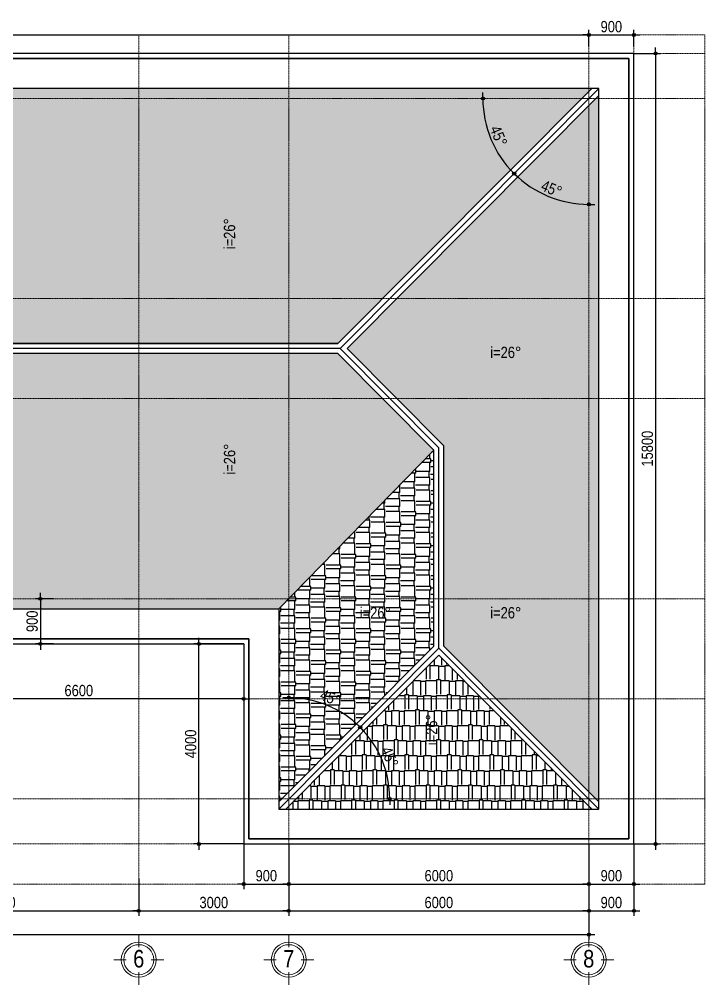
# Model space of a CAD drawing. Extents: x -79995 to 347433, y -157641 to 104789.
# Drawn here: x 8508 to 22215, y 85495 to 104789 of the extents above; entities that cross this region are included whole.
import ezdxf
from ezdxf.enums import TextEntityAlignment as Align

# ---------------------------------------------------------------- set-up
doc = ezdxf.new("R2010")
doc.units = 0
doc.linetypes.add('ACAD_ISO10W100', pattern=[18, 12, -3, 0, -3])
doc.layers.get('0').update_dxf_attribs({"color": 255, "linetype": 'CONTINUOUS'})
doc.layers.get('DEFPOINTS').update_dxf_attribs({"linetype": 'CONTINUOUS'})
for name, color, linetype in [('009', 251, 'CONTINUOUS'), ('DIM', 1, 'CONTINUOUS'), ('HATCHNGOI', 22, 'CONTINUOUS'), ('TAGS', 60, 'CONTINUOUS'), ('TEXT', 7, 'CONTINUOUS'), ('TUONG', 131, 'CONTINUOUS')]:
    doc.layers.add(name, color=color, linetype=linetype)
for name, color, linetype, lineweight in [('NET-THAY', 2, 'CONTINUOUS', 13), ('TEN TRUC', 3, 'CONTINUOUS', 18), ('TRUC', 24, 'CONTINUOUS', 0)]:
    doc.layers.add(name, color=color, linetype=linetype, lineweight=lineweight)
doc.styles.add('HEL-CONDENSE', font='')
doc.styles.add('HELVECONDENSE', font='')
doc.styles.get("Standard").update_dxf_attribs({"font": '', "height": 25})
doc.styles.add('VNI-HELVE-CONDENSEN', font='')
doc.styles.get('HEL-CONDENSE').set_extended_font_data('VNI-Helve-Condense')
doc.styles.get('HELVECONDENSE').set_extended_font_data('VNI-Helve-Condense')
doc.styles.get('Standard').set_extended_font_data('VNI-Helve-Condense')
doc.styles.get('VNI-HELVE-CONDENSEN').set_extended_font_data('VNI-Helve-Condense')
doc.dimstyles.new('D100', dxfattribs={"dimtxt": 225, "dimasz": 1.2, "dimexe": 100, "dimexo": 0, "dimgap": 50, "dimtad": 1, "dimdec": 0, "dimzin": 13, "dimdsep": 46, "dimtxsty": 'HEL-CONDENSE', "dimblk": 'D50', "dimcen": 0, "dimclrd": 1, "dimclre": 1, "dimclrt": 7, "dimadec": 0, "dimazin": 0, "dimtfac": 1, "dimtdec": 0, "dimtmove": 0, "dimatfit": 3, "dimldrblk": 'D50', "dimfxl": 1, "dimtolj": 1, "dimtzin": 13, "dimarcsym": 0})
doc.dimstyles.get("Standard").update_dxf_attribs({"dimtxt": 0.18, "dimasz": 0.18, "dimexe": 0.18, "dimexo": 0.0625, "dimgap": 0.09, "dimtad": 0, "dimtih": 1, "dimtoh": 1, "dimdec": 4, "dimzin": 0, "dimdsep": 46, "dimtxsty": 'Standard', "dimcen": 0.09, "dimadec": 0, "dimazin": 0, "dimtfac": 1, "dimtdec": 4, "dimtofl": 0, "dimtmove": 0, "dimatfit": 3, "dimfxl": 1, "dimtolj": 1, "dimtzin": 0, "dimarcsym": 0})
pattern_1 = [(180, (-1056383.75, 357066.5), (-637.5, -300), [150, -125, 175, -75, 225, -100]), (180, (-1056533.75, 357054), (-637.5, -300), [125, -475, 100, -150]), (180, (-1056833.75, 357085.24), (-637.5, -300), [75, -775]), (270, (-1056383.75, 357066.5), (212.5, -300), [287.5, -912.5]), (270, (-1056533.75, 357066.5), (212.5, -300), [281.25, -918.75]), (270, (-1056658.75, 357066.5), (212.5, -300), [262.5, -937.5]), (270, (-1056833.75, 357085.24), (212.5, -300), [287.5, -912.5]), (270, (-1056908.75, 357085.24), (212.5, -300), [287.5, -912.5]), (270, (-1057133.75, 357066.5), (212.5, -300), [275, -925])]
pattern_2 = [(90, (-1056383.75, 357066.5), (-300, 637.5), [150, -125, 175, -75, 225, -100]), (90, (-1056396.25, 357216.5), (-300, 637.5), [125, -475, 100, -150]), (90, (-1056365, 357516.5), (-300, 637.5), [75, -775]), (180, (-1056383.75, 357066.5), (-300, -212.5), [287.5, -912.5]), (180, (-1056383.75, 357216.5), (-300, -212.5), [281.25, -918.75]), (180, (-1056383.75, 357341.5), (-300, -212.5), [262.5, -937.5]), (180, (-1056365, 357516.5), (-300, -212.5), [287.5, -912.5]), (180, (-1056365, 357591.5), (-300, -212.5), [287.5, -912.5]), (180, (-1056383.75, 357816.5), (-300, -212.5), [275, -925])]

# ---------------------------------------------------------------- blocks, each defined once
blk = doc.blocks.new('D50')
at = {"layer": 'DIM'}
blk.add_hatch(color=256, dxfattribs=at).paths.add_polyline_path([(25, 0, 1), (-25, 0, 1)])
blk.add_line((25, 0), (100, 0), dxfattribs=at)
blk.add_circle((0, 0), 25, dxfattribs=at)
blk = doc.blocks.new('*D382')
at = {"layer": 'DEFPOINTS', "color": 0, "transparency": 16777216}
for p in [(5398, 87616), (10898, 87616), (10898, 86971)]:
    blk.add_point(p, dxfattribs=at)
at = {"layer": 'DIM', "color": 1, "lineweight": -2, "transparency": 16777216}
for p, q in [((5398, 87616), (5398, 86871)), ((10898, 87616), (10898, 86871)), ((5400, 86971), (10897, 86971))]:
    blk.add_line(p, q, dxfattribs=at)
at = {"layer": 'DIM', "color": 1, "lineweight": -2, "transparency": 16777216, "xscale": 1.199999999999999, "yscale": 1.199999999999999, "zscale": 1.199999999999999, "rotation": 180}
blk.add_blockref('D50', (5398, 86971), dxfattribs=at)
at = {"layer": 'DIM', "color": 1, "lineweight": -2, "transparency": 16777216, "xscale": 1.199999999999999, "yscale": 1.199999999999999, "zscale": 1.199999999999999}
blk.add_blockref('D50', (10898, 86971), dxfattribs=at)
at = {"layer": 'DIM', "color": 7, "transparency": 16777216, "insert": (8148, 87136), "char_height": 225, "attachment_point": 5, "style": 'HEL-CONDENSE'}
blk.add_mtext('\\A1;5500', dxfattribs=at)
blk = doc.blocks.new('*D383')
at = {"layer": 'DEFPOINTS', "color": 0, "transparency": 16777216}
for p in [(10898, 87616), (13898, 87616), (13898, 86971)]:
    blk.add_point(p, dxfattribs=at)
at = {"layer": 'DIM', "color": 1, "lineweight": -2, "transparency": 16777216}
for p, q in [((10898, 87616), (10898, 86871)), ((13898, 87616), (13898, 86871)), ((10900, 86971), (13897, 86971))]:
    blk.add_line(p, q, dxfattribs=at)
at = {"layer": 'DIM', "color": 1, "lineweight": -2, "transparency": 16777216, "xscale": 1.199999999999999, "yscale": 1.199999999999999, "zscale": 1.199999999999999, "rotation": 180}
blk.add_blockref('D50', (10898, 86971), dxfattribs=at)
at = {"layer": 'DIM', "color": 1, "lineweight": -2, "transparency": 16777216, "xscale": 1.199999999999999, "yscale": 1.199999999999999, "zscale": 1.199999999999999}
blk.add_blockref('D50', (13898, 86971), dxfattribs=at)
at = {"layer": 'DIM', "color": 7, "transparency": 16777216, "insert": (12398, 87136), "char_height": 225, "attachment_point": 5, "style": 'HEL-CONDENSE'}
blk.add_mtext('\\A1;3000', dxfattribs=at)
blk = doc.blocks.new('*D384')
at = {"layer": 'DEFPOINTS', "color": 0, "transparency": 16777216}
for p in [(13898, 87616), (19898, 87616), (19898, 86971)]:
    blk.add_point(p, dxfattribs=at)
at = {"layer": 'DIM', "color": 1, "lineweight": -2, "transparency": 16777216}
for p, q in [((13898, 87616), (13898, 86871)), ((19898, 87616), (19898, 86871)), ((13900, 86971), (19897, 86971))]:
    blk.add_line(p, q, dxfattribs=at)
at = {"layer": 'DIM', "color": 1, "lineweight": -2, "transparency": 16777216, "xscale": 1.199999999999999, "yscale": 1.199999999999999, "zscale": 1.199999999999999, "rotation": 180}
blk.add_blockref('D50', (13898, 86971), dxfattribs=at)
at = {"layer": 'DIM', "color": 1, "lineweight": -2, "transparency": 16777216, "xscale": 1.199999999999999, "yscale": 1.199999999999999, "zscale": 1.199999999999999}
blk.add_blockref('D50', (19898, 86971), dxfattribs=at)
at = {"layer": 'DIM', "color": 7, "transparency": 16777216, "insert": (16898, 87136), "char_height": 225, "attachment_point": 5, "style": 'HEL-CONDENSE'}
blk.add_mtext('\\A1;6000', dxfattribs=at)
blk = doc.blocks.new('*D385')
at = {"layer": 'DEFPOINTS', "color": 0, "transparency": 16777216}
for p in [(-13102, 87616), (19898, 87616), (19898, 86495)]:
    blk.add_point(p, dxfattribs=at)
at = {"layer": 'DIM', "color": 1, "lineweight": -2, "transparency": 16777216}
for p, q in [((-13102, 87616), (-13102, 86395)), ((19898, 87616), (19898, 86395)), ((-13100, 86495), (19897, 86495))]:
    blk.add_line(p, q, dxfattribs=at)
at = {"layer": 'DIM', "color": 1, "lineweight": -2, "transparency": 16777216, "xscale": 1.199999999999999, "yscale": 1.199999999999999, "zscale": 1.199999999999999, "rotation": 180}
blk.add_blockref('D50', (-13102, 86495), dxfattribs=at)
at = {"layer": 'DIM', "color": 1, "lineweight": -2, "transparency": 16777216, "xscale": 1.199999999999999, "yscale": 1.199999999999999, "zscale": 1.199999999999999}
blk.add_blockref('D50', (19898, 86495), dxfattribs=at)
at = {"layer": 'DIM', "color": 7, "transparency": 16777216, "insert": (3398, 86660), "char_height": 225, "attachment_point": 5, "style": 'HEL-CONDENSE'}
blk.add_mtext('\\A1;33000', dxfattribs=at)
blk = doc.blocks.new('A$C206177D3')
at = {"layer": 'TEN TRUC', "ltscale": 1000}
for p, q in [((-37, 240), (-37, 490)), ((-287, -10), (-537, -10)), ((463, -10), (213, -10)), ((-37, -510), (-37, -260))]:
    blk.add_line(p, q, dxfattribs=at)
blk.add_circle((-37, -10), 350, dxfattribs=at)
at = {"layer": 'TEN TRUC', "color": 254, "ltscale": 1000}
blk.add_circle((-37, -10), 300, dxfattribs=at)
blk = doc.blocks.new('*D396')
at = {"layer": 'DEFPOINTS', "color": 0, "transparency": 16777216}
for p in [(19898, 87507), (20798, 87507), (20798, 86971)]:
    blk.add_point(p, dxfattribs=at)
at = {"layer": 'DIM', "color": 1, "lineweight": -2, "transparency": 16777216}
for p, q in [((19898, 87507), (19898, 86871)), ((20798, 87507), (20798, 86871)), ((19900, 86971), (20797, 86971))]:
    blk.add_line(p, q, dxfattribs=at)
at = {"layer": 'DIM', "color": 1, "lineweight": -2, "transparency": 16777216, "xscale": 1.199999999999999, "yscale": 1.199999999999999, "zscale": 1.199999999999999, "rotation": 180}
blk.add_blockref('D50', (19898, 86971), dxfattribs=at)
at = {"layer": 'DIM', "color": 1, "lineweight": -2, "transparency": 16777216, "xscale": 1.199999999999999, "yscale": 1.199999999999999, "zscale": 1.199999999999999}
blk.add_blockref('D50', (20798, 86971), dxfattribs=at)
at = {"layer": 'DIM', "color": 7, "transparency": 16777216, "insert": (20348, 87136), "char_height": 225, "attachment_point": 5, "style": 'HEL-CONDENSE'}
blk.add_mtext('\\A1;900', dxfattribs=at)
blk = doc.blocks.new('*D496')
at = {"layer": 'DEFPOINTS', "color": 0, "transparency": 16777216}
for p in [(20798, 104107), (20798, 88307), (21233, 88307)]:
    blk.add_point(p, dxfattribs=at)
at = {"layer": 'DIM', "color": 1, "lineweight": -2, "transparency": 16777216}
for p, q in [((20798, 104107), (21333, 104107)), ((21233, 104106), (21233, 88308)), ((20798, 88307), (21333, 88307))]:
    blk.add_line(p, q, dxfattribs=at)
at = {"layer": 'DIM', "color": 1, "lineweight": -2, "transparency": 16777216, "xscale": 1.199999999999999, "yscale": 1.199999999999999, "zscale": 1.199999999999999}
for p, rotation in [((21233, 104107), 90), ((21233, 88307), 270)]:
    blk.add_blockref('D50', p, dxfattribs=dict(at, rotation=rotation))
at = {"layer": 'DIM', "color": 7, "transparency": 16777216, "insert": (21068, 96207), "char_height": 225, "attachment_point": 5, "rotation": 90, "style": 'HEL-CONDENSE'}
blk.add_mtext('\\A1;15800', dxfattribs=at)
blk = doc.blocks.new('*D497')
at = {"layer": 'DEFPOINTS', "color": 0, "transparency": 16777216}
for p in [(19898, 104476), (-13102, 104242), (19898, 104242)]:
    blk.add_point(p, dxfattribs=at)
at = {"layer": 'DIM', "color": 1, "lineweight": -2, "transparency": 16777216}
for p, q in [((-13102, 104242), (-13102, 104576)), ((19898, 104242), (19898, 104576)), ((-13100, 104476), (19897, 104476))]:
    blk.add_line(p, q, dxfattribs=at)
at = {"layer": 'DIM', "color": 1, "lineweight": -2, "transparency": 16777216, "xscale": 1.199999999999999, "yscale": 1.199999999999999, "zscale": 1.199999999999999, "rotation": 180}
blk.add_blockref('D50', (-13102, 104476), dxfattribs=at)
at = {"layer": 'DIM', "color": 1, "lineweight": -2, "transparency": 16777216, "xscale": 1.199999999999999, "yscale": 1.199999999999999, "zscale": 1.199999999999999}
blk.add_blockref('D50', (19898, 104476), dxfattribs=at)
at = {"layer": 'DIM', "color": 7, "transparency": 16777216, "insert": (3398, 104641), "char_height": 225, "attachment_point": 5, "style": 'HEL-CONDENSE'}
blk.add_mtext('\\A1;33000', dxfattribs=at)
blk = doc.blocks.new('*D518')
at = {"layer": 'DEFPOINTS', "color": 0, "linetype": 'Continuous', "transparency": 16777216}
for p in [(20798, 104476), (19898, 104242), (20798, 104242)]:
    blk.add_point(p, dxfattribs=at)
at = {"layer": 'DIM', "color": 1, "linetype": 'Continuous', "lineweight": -2, "transparency": 16777216}
for p, q in [((19898, 104242), (19898, 104576)), ((20798, 104242), (20798, 104576)), ((19900, 104476), (20797, 104476))]:
    blk.add_line(p, q, dxfattribs=at)
at = {"layer": 'DIM', "color": 1, "linetype": 'Continuous', "lineweight": -2, "transparency": 16777216, "xscale": 1.199999999999999, "yscale": 1.199999999999999, "zscale": 1.199999999999999, "rotation": 180}
blk.add_blockref('D50', (19898, 104476), dxfattribs=at)
at = {"layer": 'DIM', "color": 1, "linetype": 'Continuous', "lineweight": -2, "transparency": 16777216, "xscale": 1.199999999999999, "yscale": 1.199999999999999, "zscale": 1.199999999999999}
blk.add_blockref('D50', (20798, 104476), dxfattribs=at)
at = {"layer": 'DIM', "color": 7, "linetype": 'Continuous', "transparency": 16777216, "insert": (20348, 104641), "char_height": 225, "attachment_point": 5, "style": 'HEL-CONDENSE'}
blk.add_mtext('\\A1;900', dxfattribs=at)
blk = doc.blocks.new('*D526')
at = {"layer": 'DEFPOINTS', "color": 0, "linetype": 'Continuous', "transparency": 16777216}
for p in [(12998, 88307), (13898, 88307), (13898, 87507)]:
    blk.add_point(p, dxfattribs=at)
at = {"layer": 'DIM', "color": 1, "linetype": 'Continuous', "lineweight": -2, "transparency": 16777216}
for p, q in [((12998, 88307), (12998, 87407)), ((13898, 88307), (13898, 87407)), ((13000, 87507), (13897, 87507))]:
    blk.add_line(p, q, dxfattribs=at)
at = {"layer": 'DIM', "color": 1, "linetype": 'Continuous', "lineweight": -2, "transparency": 16777216, "xscale": 1.199999999999999, "yscale": 1.199999999999999, "zscale": 1.199999999999999, "rotation": 180}
blk.add_blockref('D50', (12998, 87507), dxfattribs=at)
at = {"layer": 'DIM', "color": 1, "linetype": 'Continuous', "lineweight": -2, "transparency": 16777216, "xscale": 1.199999999999999, "yscale": 1.199999999999999, "zscale": 1.199999999999999}
blk.add_blockref('D50', (13898, 87507), dxfattribs=at)
at = {"layer": 'DIM', "color": 7, "linetype": 'Continuous', "transparency": 16777216, "insert": (13448, 87672), "char_height": 225, "attachment_point": 5, "style": 'HEL-CONDENSE'}
blk.add_mtext('\\A1;900', dxfattribs=at)
blk = doc.blocks.new('*D527')
at = {"layer": 'DEFPOINTS', "color": 0, "linetype": 'Continuous', "transparency": 16777216}
for p in [(13898, 88307), (19898, 88307), (19898, 87507)]:
    blk.add_point(p, dxfattribs=at)
at = {"layer": 'DIM', "color": 1, "linetype": 'Continuous', "lineweight": -2, "transparency": 16777216}
for p, q in [((13898, 88307), (13898, 87407)), ((19898, 88307), (19898, 87407)), ((13900, 87507), (19897, 87507))]:
    blk.add_line(p, q, dxfattribs=at)
at = {"layer": 'DIM', "color": 1, "linetype": 'Continuous', "lineweight": -2, "transparency": 16777216, "xscale": 1.199999999999999, "yscale": 1.199999999999999, "zscale": 1.199999999999999, "rotation": 180}
blk.add_blockref('D50', (13898, 87507), dxfattribs=at)
at = {"layer": 'DIM', "color": 1, "linetype": 'Continuous', "lineweight": -2, "transparency": 16777216, "xscale": 1.199999999999999, "yscale": 1.199999999999999, "zscale": 1.199999999999999}
blk.add_blockref('D50', (19898, 87507), dxfattribs=at)
at = {"layer": 'DIM', "color": 7, "linetype": 'Continuous', "transparency": 16777216, "insert": (16898, 87672), "char_height": 225, "attachment_point": 5, "style": 'HEL-CONDENSE'}
blk.add_mtext('\\A1;6000', dxfattribs=at)
blk = doc.blocks.new('*D528')
at = {"layer": 'DEFPOINTS', "color": 0, "linetype": 'Continuous', "transparency": 16777216}
for p in [(19898, 88307), (20798, 88307), (20798, 87507)]:
    blk.add_point(p, dxfattribs=at)
at = {"layer": 'DIM', "color": 1, "linetype": 'Continuous', "lineweight": -2, "transparency": 16777216}
for p, q in [((19898, 88307), (19898, 87407)), ((20798, 88307), (20798, 87407)), ((19900, 87507), (20797, 87507))]:
    blk.add_line(p, q, dxfattribs=at)
at = {"layer": 'DIM', "color": 1, "linetype": 'Continuous', "lineweight": -2, "transparency": 16777216, "xscale": 1.199999999999999, "yscale": 1.199999999999999, "zscale": 1.199999999999999, "rotation": 180}
blk.add_blockref('D50', (19898, 87507), dxfattribs=at)
at = {"layer": 'DIM', "color": 1, "linetype": 'Continuous', "lineweight": -2, "transparency": 16777216, "xscale": 1.199999999999999, "yscale": 1.199999999999999, "zscale": 1.199999999999999}
blk.add_blockref('D50', (20798, 87507), dxfattribs=at)
at = {"layer": 'DIM', "color": 7, "linetype": 'Continuous', "transparency": 16777216, "insert": (20348, 87672), "char_height": 225, "attachment_point": 5, "style": 'HEL-CONDENSE'}
blk.add_mtext('\\A1;900', dxfattribs=at)
blk = doc.blocks.new('*D529')
at = {"layer": 'DEFPOINTS', "color": 0, "linetype": 'Continuous', "transparency": 16777216}
for p in [(9193, 93207), (8931, 92307), (9193, 92307)]:
    blk.add_point(p, dxfattribs=at)
at = {"layer": 'DIM', "color": 1, "linetype": 'Continuous', "lineweight": -2, "transparency": 16777216}
for p, q in [((9193, 93207), (8831, 93207)), ((8931, 93206), (8931, 92308)), ((9193, 92307), (8831, 92307))]:
    blk.add_line(p, q, dxfattribs=at)
at = {"layer": 'DIM', "color": 1, "linetype": 'Continuous', "lineweight": -2, "transparency": 16777216, "xscale": 1.199999999999999, "yscale": 1.199999999999999, "zscale": 1.199999999999999}
for p, rotation in [((8931, 93207), 90), ((8931, 92307), 270)]:
    blk.add_blockref('D50', p, dxfattribs=dict(at, rotation=rotation))
at = {"layer": 'DIM', "color": 7, "linetype": 'Continuous', "transparency": 16777216, "insert": (8766, 92757), "char_height": 225, "attachment_point": 5, "rotation": 90, "style": 'HEL-CONDENSE'}
blk.add_mtext('\\A1;900', dxfattribs=at)
blk = doc.blocks.new('*D531')
at = {"layer": 'DEFPOINTS', "color": 0, "linetype": 'Continuous', "transparency": 16777216}
for p in [(19898, 104476), (20097, 103407), (18843, 101372), (14923, 98207), (19898, 87507)]:
    blk.add_point(p, dxfattribs=at)
at = {"layer": 'DIM', "color": 1, "linetype": 'Continuous', "lineweight": -2, "transparency": 16777216}
blk.add_arc((19898, 103207), 2117, 225.1726, 269.9675, dxfattribs=at)
at = {"layer": 'DIM', "color": 1, "linetype": 'Continuous', "lineweight": -2, "transparency": 16777216, "xscale": 1.199999999999999, "yscale": 1.199999999999999, "zscale": 1.199999999999999}
for p, rotation in [((18405, 101706), 135.1563227989281), ((19898, 101090), 359.9837644024003)]:
    blk.add_blockref('D50', p, dxfattribs=dict(at, rotation=rotation))
at = {"layer": 'DIM', "color": 7, "linetype": 'Continuous', "transparency": 16777216, "insert": (19153, 101402), "char_height": 225, "attachment_point": 5, "rotation": 337.57, "style": 'HEL-CONDENSE'}
blk.add_mtext('\\A1;45°', dxfattribs=at)
blk = doc.blocks.new('*D532')
at = {"layer": 'DEFPOINTS', "color": 0, "linetype": 'Continuous', "transparency": 16777216}
for p in [(20097, 103407), (-15556, 103207), (22215, 103207), (17851, 102657), (14923, 98207)]:
    blk.add_point(p, dxfattribs=at)
at = {"layer": 'DIM', "color": 1, "linetype": 'Continuous', "lineweight": -2, "transparency": 16777216}
blk.add_arc((19898, 103207), 2120, 180.0324, 225.1077, dxfattribs=at)
at = {"layer": 'DIM', "color": 1, "linetype": 'Continuous', "lineweight": -2, "transparency": 16777216, "xscale": 1.199999999999999, "yscale": 1.199999999999999, "zscale": 1.199999999999999}
for p, rotation in [((17779, 103207), 90.01621730509545), ((18403, 101704), 315.1238698962329)]:
    blk.add_blockref('D50', p, dxfattribs=dict(at, rotation=rotation))
at = {"layer": 'DIM', "color": 7, "linetype": 'Continuous', "transparency": 16777216, "insert": (18093, 102457), "char_height": 225, "attachment_point": 5, "rotation": 292.57, "style": 'HEL-CONDENSE'}
blk.add_mtext('\\A1;45°', dxfattribs=at)
blk = doc.blocks.new('*D533')
at = {"layer": 'DEFPOINTS', "color": 0, "linetype": 'Continuous', "transparency": 16777216}
for p in [(-13301, 103407), (-15556, 103207), (22215, 103207), (-11256, 102138), (-8126, 98207)]:
    blk.add_point(p, dxfattribs=at)
at = {"layer": 'DIM', "color": 1, "linetype": 'Continuous', "lineweight": -2, "transparency": 16777216}
blk.add_arc((-13102, 103207), 2133, 314.8922, 359.9678, dxfattribs=at)
at = {"layer": 'DIM', "color": 1, "linetype": 'Continuous', "lineweight": -2, "transparency": 16777216, "xscale": 1.199999999999999, "yscale": 1.199999999999999, "zscale": 1.199999999999999}
for p, rotation in [((-10969, 103207), 89.98388093189483), ((-11597, 101695), 224.8760318667781)]:
    blk.add_blockref('D50', p, dxfattribs=dict(at, rotation=rotation))
at = {"layer": 'DIM', "color": 7, "linetype": 'Continuous', "transparency": 16777216, "insert": (-11284, 102452), "char_height": 225, "attachment_point": 5, "rotation": 67.43, "style": 'HEL-CONDENSE'}
blk.add_mtext('\\A1;45°', dxfattribs=at)
blk = doc.blocks.new('*D535')
at = {"layer": 'DEFPOINTS', "color": 0, "linetype": 'Continuous', "transparency": 16777216}
for p in [(-10102, 92222), (-8527, 90033), (-15556, 89207), (22215, 89207), (-6902, 89006)]:
    blk.add_point(p, dxfattribs=at)
at = {"layer": 'DIM', "color": 1, "linetype": 'Continuous', "lineweight": -2, "transparency": 16777216}
blk.add_arc((-7102, 89207), 1648, 134.9016, 179.9583, dxfattribs=at)
at = {"layer": 'DIM', "color": 1, "linetype": 'Continuous', "lineweight": -2, "transparency": 16777216, "xscale": 1.199999999999999, "yscale": 1.199999999999999, "zscale": 1.199999999999999}
for p, rotation in [((-8264, 90375), 44.88077642419574), ((-8749, 89207), 269.9791363744756)]:
    blk.add_blockref('D50', p, dxfattribs=dict(at, rotation=rotation))
at = {"layer": 'DIM', "color": 7, "linetype": 'Continuous', "transparency": 16777216, "insert": (-8775, 89903), "char_height": 225, "attachment_point": 5, "rotation": 67.43, "style": 'HEL-CONDENSE'}
blk.add_mtext('\\A1;45°', dxfattribs=at)
blk = doc.blocks.new('*D537')
at = {"layer": 'DEFPOINTS', "color": 0, "linetype": 'Continuous', "transparency": 16777216}
for p in [(16898, 92222), (15848, 89731), (-15556, 89207), (22215, 89207), (13698, 89006)]:
    blk.add_point(p, dxfattribs=at)
at = {"layer": 'DIM', "color": 1, "linetype": 'Continuous', "lineweight": -2, "transparency": 16777216}
blk.add_arc((13898, 89207), 2019, 0.0341, 45.106, dxfattribs=at)
at = {"layer": 'DIM', "color": 1, "linetype": 'Continuous', "lineweight": -2, "transparency": 16777216, "xscale": 1.199999999999999, "yscale": 1.199999999999999, "zscale": 1.199999999999999}
for p, rotation in [((15323, 90638), 135.123061944268), ((15918, 89207), 270.0170252570587)]:
    blk.add_blockref('D50', p, dxfattribs=dict(at, rotation=rotation))
at = {"layer": 'DIM', "color": 7, "linetype": 'Continuous', "transparency": 16777216, "insert": (15915, 90045), "char_height": 225, "attachment_point": 5, "rotation": 292.57, "style": 'HEL-CONDENSE'}
blk.add_mtext('\\A1;45°', dxfattribs=at)
blk = doc.blocks.new('*D538')
at = {"layer": 'DEFPOINTS', "color": 0, "linetype": 'Continuous', "transparency": 16777216}
for p in [(13898, 104476), (16898, 92222), (14907, 90960), (13698, 89006), (13898, 87507)]:
    blk.add_point(p, dxfattribs=at)
at = {"layer": 'DIM', "color": 1, "linetype": 'Continuous', "lineweight": -2, "transparency": 16777216}
blk.add_arc((13898, 89207), 2023, 45.1741, 89.966, dxfattribs=at)
at = {"layer": 'DIM', "color": 1, "linetype": 'Continuous', "lineweight": -2, "transparency": 16777216, "xscale": 1.199999999999999, "yscale": 1.199999999999999, "zscale": 1.199999999999999}
for p, rotation in [((13898, 91230), 179.9830050279103), ((15325, 90641), 315.1570821734164)]:
    blk.add_blockref('D50', p, dxfattribs=dict(at, rotation=rotation))
at = {"layer": 'DIM', "color": 7, "linetype": 'Continuous', "transparency": 16777216, "insert": (14733, 91229), "char_height": 225, "attachment_point": 5, "rotation": 337.57, "style": 'HEL-CONDENSE'}
blk.add_mtext('\\A1;45°', dxfattribs=at)
blk = doc.blocks.new('*D598')
at = {"layer": '009', "color": 1, "lineweight": -2, "transparency": 16777216}
for p, q in [((6398, 92307), (6398, 91107)), ((12998, 92307), (12998, 91107)), ((12997, 91207), (6400, 91207))]:
    blk.add_line(p, q, dxfattribs=at)
at = {"layer": 'DEFPOINTS', "color": 0, "transparency": 16777216}
for p in [(6398, 92307), (12998, 92307), (6398, 91207)]:
    blk.add_point(p, dxfattribs=at)
at = {"layer": '009', "color": 1, "lineweight": -2, "transparency": 16777216, "xscale": 1.199999999999999, "yscale": 1.199999999999999, "zscale": 1.199999999999999, "rotation": 180}
blk.add_blockref('D50', (6398, 91207), dxfattribs=at)
at = {"layer": '009', "color": 1, "lineweight": -2, "transparency": 16777216, "xscale": 1.199999999999999, "yscale": 1.199999999999999, "zscale": 1.199999999999999}
blk.add_blockref('D50', (12998, 91207), dxfattribs=at)
at = {"layer": '009', "color": 7, "transparency": 16777216, "insert": (9698, 91372), "char_height": 225, "attachment_point": 5, "style": 'HEL-CONDENSE'}
blk.add_mtext('\\A1;6600', dxfattribs=at)
blk = doc.blocks.new('*D599')
at = {"layer": '009', "color": 1, "lineweight": -2, "transparency": 16777216}
for p, q in [((12998, 92307), (12001, 92307)), ((12101, 88308), (12101, 92306)), ((12998, 88307), (12001, 88307))]:
    blk.add_line(p, q, dxfattribs=at)
at = {"layer": 'DEFPOINTS', "color": 0, "transparency": 16777216}
for p in [(12101, 92307), (12998, 92307), (12998, 88307)]:
    blk.add_point(p, dxfattribs=at)
at = {"layer": '009', "color": 1, "lineweight": -2, "transparency": 16777216, "xscale": 1.199999999999999, "yscale": 1.199999999999999, "zscale": 1.199999999999999}
for p, rotation in [((12101, 92307), 90), ((12101, 88307), 270)]:
    blk.add_blockref('D50', p, dxfattribs=dict(at, rotation=rotation))
at = {"layer": '009', "color": 7, "transparency": 16777216, "insert": (11936, 90307), "char_height": 225, "attachment_point": 5, "rotation": 90, "style": 'HEL-CONDENSE'}
blk.add_mtext('\\A1;4000', dxfattribs=at)

msp = doc.modelspace()

# ---------------------------------------------------------------- hatches: boundary and pattern name
at = {"layer": 'HATCHNGOI'}
h = msp.add_hatch(dxfattribs=at)
h.set_pattern_fill('AR-RSHKE', color=34, scale=25, angle=180, style=0)
h.set_pattern_definition(pattern_1)
h.paths.add_polyline_path([(19956.4, 103406.996), (-13159.495, 103406.996), (-8084.373, 98306.996), (3398.452, 98306.996), (14881.278, 98306.996)])
h = msp.add_hatch(dxfattribs=at)
h.set_pattern_fill('AR-RSHKE', color=34, scale=25, angle=90, style=0)
h.set_pattern_definition(pattern_2)
h.paths.add_polyline_path([(20098.452, 103266.208), (15063.919, 98206.996), (16998.452, 96262.98), (16998.452, 92262.98), (20098.452, 89147.784)])
h = msp.add_hatch(dxfattribs=at)
h.set_pattern_fill('AR-RSHKE', color=14, scale=25, angle=180, style=0)
h.set_pattern_definition(pattern_1)
h.paths.add_polyline_path([(3398.452, 96172.438), (6548.452, 93006.996), (13698.452, 93006.996), (16798.452, 96180.424), (14881.278, 98106.996), (7998.452, 98106.996), (-8084.373, 98106.996), (-10001.548, 96180.424), (-6901.548, 93006.996), (248.452, 93006.996)])
h = msp.add_hatch(dxfattribs=at)
h.set_pattern_fill('AR-RSHKE', color=14, scale=25, angle=90, style=0)
h.set_pattern_definition(pattern_2)
h.paths.add_polyline_path([(16798.452, 92262.98), (16798.452, 96180.424), (13698.452, 93006.996), (13698.452, 89147.784)])
h = msp.add_hatch(dxfattribs=at)
h.set_pattern_fill('AR-RSHKE', color=14, scale=25, angle=180, style=0)
h.set_pattern_definition(pattern_1)
h.paths.add_polyline_path([(16898.452, 92079.934), (13839.529, 89006.016), (19957.375, 89006.016)])

# ---------------------------------------------------------------- linework, layer by layer
for points in [[(12870.374, 101482.281, 0, 210, 0), (12870.374, 100995.292, 0, 0, 0), (12870.374, 99923.721, 0, 0, 0)], [(19225.529, 97984.669, 0, 210, 0), (18738.54, 97984.669, 0, 0, 0), (17666.969, 97984.669, 0, 0, 0)], [(12870.374, 94931.712, 0, 210, 0), (12870.374, 95418.701, 0, 0, 0), (12870.374, 96490.272, 0, 0, 0)], [(14571.376, 92781.113, 0, 210, 0), (15058.365, 92781.113, 0, 0, 0), (16129.936, 92781.113, 0, 0, 0)], [(19225.529, 92781.113, 0, 210, 0), (18738.54, 92781.113, 0, 0, 0), (17666.969, 92781.113, 0, 0, 0)], [(16910.718, 89525.053, 0, 210, 0), (16910.718, 90012.042, 0, 0, 0), (16910.718, 91083.613, 0, 0, 0)]]:
    msp.add_lwpolyline(points, format="xyseb")
at = {"layer": 'NET-THAY', "linetype": 'ByBlock', "lineweight": -2}
for p, q in [((20798.452, 104106.996), (-14001.548, 104106.996)), ((20698.452, 104006.996), (-13901.548, 104006.996)), ((-13901.548, 104006.996), (20698.452, 104006.996)), ((20698.452, 88406.996), (20698.452, 104006.996)), ((20698.452, 104006.996), (20698.452, 88406.996)), ((20798.452, 88306.996), (20798.452, 104106.996)), ((14881.278, 98306.996), (19956.4, 103406.996)), ((15063.919, 98206.996), (20098.452, 103266.208)), ((14881.278, 98306.996), (3398.452, 98306.996)), ((15063.919, 98206.996), (16998.452, 96262.98)), ((14881.278, 98106.996), (7998.452, 98106.996)), ((14881.278, 98106.996), (16798.452, 96180.424)), ((16998.452, 92262.98), (16998.452, 96262.98)), ((13098.452, 92406.996), (6298.452, 92406.996)), ((6398.452, 92406.996), (13098.452, 92406.996)), ((6398.452, 92306.996), (12998.452, 92306.996)), ((12998.452, 92306.996), (12998.452, 88306.996)), ((13098.452, 92406.996), (13098.452, 88406.996)), ((13098.452, 88406.996), (13098.452, 92406.996)), ((16998.452, 92262.98), (20098.452, 89147.784)), ((16898.452, 92079.934), (13839.529, 89006.016)), ((16898.452, 92079.934), (19957.375, 89006.016)), ((13098.452, 88406.996), (20698.452, 88406.996)), ((20698.452, 88406.996), (13098.452, 88406.996)), ((12998.452, 88306.996), (20798.452, 88306.996))]:
    msp.add_line(p, q, dxfattribs=at)
for points in [[(7998.452, 92406.996), (13098.452, 92406.996), (13098.452, 88406.996), (20698.452, 88406.996), (20698.452, 104006.996), (7798.452, 104006.996)], [(3398.452, 98306.996), (14881.278, 98306.996)], [(13698.452, 89147.784), (16798.452, 92262.98), (16798.452, 96180.424)]]:
    msp.add_lwpolyline(points, dxfattribs=at)
at = {"layer": 'TRUC', "linetype": 'ACAD_ISO10W100', "ltscale": 0.2}
msp.add_lwpolyline([(-15555.532, 104475.98), (22214.78, 104475.98), (22214.78, 87506.996), (-15555.532, 87506.996)], close=True, dxfattribs=at)
for points in [[(10898.452, 104475.98), (10898.452, 87506.996)], [(13898.452, 104475.98), (13898.452, 87506.996)], [(19898.452, 104475.98), (19898.452, 87506.996)], [(20798.452, 104475.98), (20798.452, 87506.996)], [(-15555.532, 104106.996), (22214.78, 104106.996)], [(-15555.532, 103206.996), (22214.78, 103206.996)], [(-15555.532, 99206.996), (22214.78, 99206.996)], [(-15555.532, 97206.996), (22214.78, 97206.996)], [(-15555.532, 93206.996), (22214.78, 93206.996)], [(-15555.532, 91206.996), (22214.78, 91206.996)], [(-15555.532, 89206.996), (22214.78, 89206.996)], [(-15555.532, 88306.996), (22214.78, 88306.996)]]:
    msp.add_lwpolyline(points, dxfattribs=at)
at = {"layer": 'TUONG'}
for p, q in [((14922.843, 98206.996), (20097.477, 103406.996)), ((13698.452, 93006.996), (16798.452, 96180.424)), ((16898.452, 92221.702), (13698.452, 89006.016)), ((16898.452, 92221.702), (20098.452, 89006.016))]:
    msp.add_line(p, q, dxfattribs=at)
for points in [[(5598.452, 92006.996), (5598.452, 93006.996), (13698.452, 93006.996), (13698.452, 89006.016), (20098.452, 89006.016), (20098.452, 103406.996), (-13301.548, 103406.996)], [(14922.843, 98206.996), (7998.452, 98206.996)], [(16898.452, 92221.702), (16898.452, 96221.702), (14922.843, 98206.996)]]:
    msp.add_lwpolyline(points, dxfattribs=at)

# ---------------------------------------------------------------- block references
at = {"layer": 'TAGS', "ltscale": 1000}
ref = msp.add_blockref('A$C206177D3', (10935.074, 86004.643), dxfattribs=at)
ref.add_attrib('A', '6', dxfattribs={"color": 7, "ltscale": 1000, "height": 350, "style": 'VNI-HELVE-CONDENSEN'}).set_placement((10896.77, 85839.005), align=Align.CENTER)
ref = msp.add_blockref('A$C206177D3', (13935.074, 86004.643), dxfattribs=at)
ref.add_attrib('A', '7', dxfattribs={"color": 7, "ltscale": 1000, "height": 350, "style": 'VNI-HELVE-CONDENSEN'}).set_placement((13896.77, 85839.005), align=Align.CENTER)
ref = msp.add_blockref('A$C206177D3', (19933.874, 86004.643), dxfattribs=at)
ref.add_attrib('A', '8', dxfattribs={"color": 7, "ltscale": 1000, "height": 350, "style": 'VNI-HELVE-CONDENSEN'}).set_placement((19895.57, 85839.005), align=Align.CENTER)

# ---------------------------------------------------------------- texts
at = {"layer": 'TEXT', "ltscale": 25, "char_height": 50, "width": 5765.63521, "attachment_point": 7, "style": 'HELVECONDENSE'}
for insert, rotation in [((12828.845, 100193.408), 90.1094066), ((17926.221, 98015.267), 0.1094066), ((12828.845, 95688.389), 90.1094066), ((15317.617, 92811.71), 0.1094066), ((17926.221, 92811.71), 0.1094066), ((16869.189, 90281.73), 90.1094066)]:
    msp.add_mtext('{\\H4.5x;i=26\\fArial|b0|i0|c0|p34;°}', dxfattribs=dict(at, insert=insert, rotation=rotation))

# ---------------------------------------------------------------- dimensions: what is measured, and where the dimension line sits
at = {"layer": '009'}
dim = msp.add_linear_dim(base=(12101.353, 92306.996), p1=(12998.452, 88306.996), p2=(12998.452, 92306.996), angle=90, dimstyle='D100', dxfattribs=at)
dim.commit()
dim.dimension.update_dxf_attribs({"geometry": '*D599', "text_midpoint": (11936.453, 90306.996)})
dim = msp.add_linear_dim(base=(6398.452, 91206.996), p1=(12998.452, 92306.996), p2=(6398.452, 92306.996), dimstyle='D100', dxfattribs=at)
dim.commit()
dim.dimension.update_dxf_attribs({"geometry": '*D598', "text_midpoint": (9698.452, 91371.896)})
at = {"layer": 'DIM'}
for base, p1, p2, dimstyle, override, picture, middle in [((19898.452, 104475.98), (-13101.548, 104242.419), (19898.452, 104242.419), 'D100', {"dimtmove": 1}, '*D497', (3398.452, 104640.88)), ((20798.452, 86971.448), (19898.452, 87506.996), (20798.452, 87506.996), 'Standard', {"dimtxt": 225, "dimasz": 1.2, "dimexe": 100, "dimexo": 0, "dimgap": 50, "dimtad": 1, "dimtih": 0, "dimtoh": 0, "dimdec": 2, "dimzin": 13, "dimtxsty": 'HEL-CONDENSE', "dimblk": 'D50', "dimcen": 0, "dimclrd": 1, "dimclre": 1, "dimclrt": 7, "dimtdec": 2, "dimtofl": 1, "dimldrblk": 'D50', "dimtzin": 13}, '*D396', (20348.452, 87136.348))]:
    dim = msp.add_linear_dim(base=base, p1=p1, p2=p2, dimstyle=dimstyle, override=override, dxfattribs=at)
    dim.commit()
    dim.dimension.update_dxf_attribs({"geometry": picture, "text_midpoint": middle})
at = {"layer": 'DIM', "linetype": 'Continuous'}
for base, p1, p2, picture, middle in [((20798.452, 104475.98), (19898.452, 104242.419), (20798.452, 104242.419), '*D518', (20348.452, 104640.88)), ((13898.452, 87506.996), (12998.452, 88306.996), (13898.452, 88306.996), '*D526', (13448.452, 87671.896)), ((19898.452, 87506.996), (13898.452, 88306.996), (19898.452, 88306.996), '*D527', (16898.452, 87671.896)), ((20798.452, 87506.996), (19898.452, 88306.996), (20798.452, 88306.996), '*D528', (20348.452, 87671.896))]:
    dim = msp.add_linear_dim(base=base, p1=p1, p2=p2, dimstyle='D100', dxfattribs=at)
    dim.commit()
    dim.dimension.update_dxf_attribs({"geometry": picture, "text_midpoint": middle})
for base, line1, line2, picture, middle in [((14906.997, 90960.441), ((13898.452, 104475.98), (13898.452, 87506.996)), ((16898.452, 92221.702), (13698.452, 89006.016)), '*D538', (14733.178, 91229.192)), ((18842.736, 101371.54), ((14922.843, 98206.996), (20097.477, 103406.996)), ((19898.452, 104475.98), (19898.452, 87506.996)), '*D531', (19153.464, 101402.197)), ((17851.329, 102656.683), ((-15555.532, 103206.996), (22214.78, 103206.996)), ((14922.843, 98206.996), (20097.477, 103406.996)), '*D532', (18093.275, 102456.681)), ((-11256.298, 102137.627), ((-15555.532, 103206.996), (22214.78, 103206.996)), ((-8125.938, 98206.996), (-13300.572, 103406.996)), '*D533', (-11284.44, 102451.722)), ((-8527.173, 90033.183), ((-15555.532, 89206.996), (22214.78, 89206.996)), ((-10101.548, 92221.702), (-6901.548, 89006.016)), '*D535', (-8775.343, 89902.704)), ((15848.427, 89731.194), ((-15555.532, 89206.996), (22214.78, 89206.996)), ((16898.452, 92221.702), (13698.452, 89006.016)), '*D537', (15915.278, 90045.283))]:
    dim = msp.add_angular_dim_2l(base=base, line1=line1, line2=line2, dimstyle='D100', dxfattribs=at)
    dim.commit()
    dim.dimension.update_dxf_attribs({"geometry": picture, "text_midpoint": middle})
at = {"layer": 'DIM'}
for base, p1, p2, angle, picture, middle in [((21233.244, 88306.996), (20798.452, 104106.996), (20798.452, 88306.996), 90, '*D496', (21068.344, 96206.996)), ((10898.452, 86971.448), (5398.452, 87615.635), (10898.452, 87615.635), 180, '*D382', (8148.452, 87136.348)), ((13898.452, 86971.448), (10898.452, 87615.635), (13898.452, 87615.635), 180, '*D383', (12398.452, 87136.348)), ((19898.452, 86971.448), (13898.452, 87615.635), (19898.452, 87615.635), 180, '*D384', (16898.452, 87136.348))]:
    dim = msp.add_linear_dim(base=base, p1=p1, p2=p2, angle=angle, dimstyle='D100', override={"dimtmove": 1}, dxfattribs=at)
    dim.commit()
    dim.dimension.update_dxf_attribs({"geometry": picture, "text_midpoint": middle})
at = {"layer": 'DIM', "linetype": 'Continuous'}
dim = msp.add_linear_dim(base=(8931.212, 92306.996), p1=(9193.445, 93206.996), p2=(9193.445, 92306.996), angle=90, dimstyle='D100', dxfattribs=at)
dim.commit()
dim.dimension.update_dxf_attribs({"geometry": '*D529', "text_midpoint": (8766.312, 92756.996)})
at = {"layer": 'DIM'}
dim = msp.add_aligned_dim(p1=(-13101.548, 87615.635), p2=(19898.452, 87615.635), distance=-1120.846, dimstyle='D100', dxfattribs=at)
dim.commit()
dim.dimension.update_dxf_attribs({"geometry": '*D385', "text_midpoint": (3398.452, 86659.69)})

doc.saveas('drawing.dxf')
